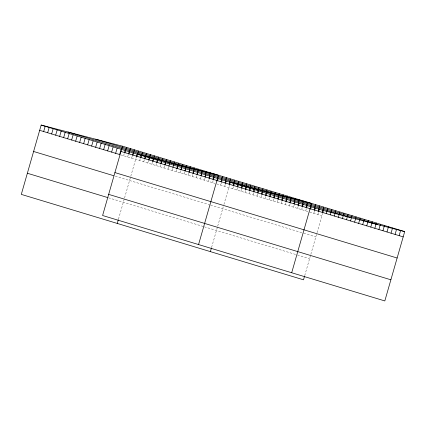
<?xml version="1.0" encoding="UTF-8"?>
<svg xmlns="http://www.w3.org/2000/svg" width="426" height="426" viewBox="0 0 426 426"><rect width="100%" height="100%" fill="white"/><g stroke="black" fill="none" stroke-linecap="round" stroke-linejoin="round"><path stroke-width="0.32" stroke-dasharray="2.13 1.6" d="M123.631 155.74L124.301 153.403M127.63 156.949L128.295 154.611M131.623 158.163L132.294 155.825M118.465 219.204L124.387 198.559M124.562 197.936L130.601 176.886M130.771 176.284L136.293 157.034M139.675 160.597L140.34 158.259M143.722 161.821L144.393 159.484M147.769 163.051L148.44 160.708M151.821 164.276L152.492 161.939M155.868 165.501L156.539 163.163M159.92 166.726L160.591 164.388M163.967 167.95L164.638 165.613M168.014 169.175L168.685 166.838M172.067 170.405L172.738 168.062M176.114 171.63L176.785 169.292M180.166 172.855L180.837 170.517M184.213 174.08L184.884 171.742M188.265 175.304L188.931 172.967M192.312 176.529L192.983 174.191M196.359 177.759L197.03 175.416M200.412 178.984L201.083 176.646M204.459 180.209L205.13 177.871M208.511 181.433L209.182 179.096M212.558 182.658L213.229 180.32M220.657 185.113L221.328 182.775M224.704 186.338L225.375 184M211.6 247.394L217.521 226.749M217.697 226.126L223.213 206.892M223.906 204.475L229.428 185.225M232.804 188.787L233.475 186.45M236.856 190.012L237.522 187.674M240.903 191.242L241.574 188.899M244.95 192.467L245.621 190.129M249.002 193.692L249.673 191.354M253.049 194.916L253.72 192.579M257.102 196.141L257.773 193.803M261.149 197.366L261.82 195.028M265.196 198.596L265.867 196.253M269.248 199.821L269.919 197.483M273.295 201.045L273.966 198.708M277.347 202.27L278.018 199.932M281.394 203.495L282.065 201.157M285.447 204.72L286.112 202.382M289.494 205.95L290.165 203.612M293.541 207.174L294.212 204.837M297.593 208.399L298.264 206.062M301.64 209.624L302.311 207.286M305.692 210.849L306.363 208.511M313.786 213.304L314.457 210.966M317.839 214.528L318.51 212.191M304.728 275.585L310.65 254.94M310.831 254.317L316.864 233.267M317.04 232.665L322.557 213.415M120.771 154.878L214.874 183.361M216.605 183.888L308.584 211.727M309.739 212.079L321.886 215.753M115.281 176.188L209.39 204.677M210.545 205.028L302.519 232.868M303.679 233.219L315.826 236.893M108.465 197.797L203.143 226.456M204.299 226.808L296.272 254.647M297.433 254.998L309.58 258.673"/><path stroke-width="0.64" d="M122.48 146.187L102.602 215.508L384.822 300.937L404.7 231.611L122.48 146.187L41.178 125.063L21.3 194.389L303.52 279.813L304.558 276.192M43.665 131.538L45.177 126.277M47.664 132.747L49.176 127.486M51.663 133.956L53.17 128.695M55.662 135.17L57.169 129.909M59.661 136.379L61.168 131.117M63.66 137.587L65.167 132.326M67.654 138.796L69.166 133.535M71.653 140.01L73.16 134.749M75.652 141.219L77.159 135.958M79.651 142.428L81.158 137.167M83.65 143.642L85.157 138.375M87.644 144.851L89.156 139.59M91.643 146.059L93.156 140.798M95.642 147.268L97.149 142.007M99.641 148.482L101.148 143.216M103.64 149.691L105.147 144.43M107.634 150.9L109.147 145.639M111.633 152.109L113.146 146.848M115.632 153.323L117.139 148.062M121.138 149.27L119.631 154.531L39.671 130.329M124.467 152.817L125.137 150.479M124.972 152.657L126.479 147.396M128.466 154.031L129.137 151.688M128.971 153.866L130.478 148.605M132.465 155.24L133.136 152.902M132.965 155.08L134.478 149.814M117.256 223.432L118.295 219.811M136.464 156.448L137.129 154.111L218.437 175.23L198.559 244.551M136.964 156.289L138.477 151.028M140.511 157.673L141.182 155.336M140.963 157.498L142.47 152.236M144.558 158.898L145.229 156.56M144.962 158.706L146.469 153.445M148.61 160.128L149.281 157.785M148.962 159.92L150.469 154.659M152.657 161.353L153.328 159.015M152.961 161.129L154.468 155.868M156.709 162.578L157.38 160.24M156.954 162.338L158.467 157.077M160.756 163.802L161.427 161.465M160.953 163.547L162.466 158.286M164.803 165.027L165.474 162.689M164.953 164.761L166.459 159.5M168.856 166.252L170.459 160.708M172.903 167.482L174.458 161.917M176.944 168.392L178.457 163.126M176.955 168.707L177.626 166.369M180.944 169.601L182.456 164.34M181.002 169.931L181.673 167.594M184.943 170.81L186.45 165.549M185.054 171.156L185.72 168.818M188.942 172.019L190.449 166.758M189.101 172.381L189.772 170.043M192.941 173.233L194.448 167.972M193.148 173.611L193.819 171.268M196.94 174.442L198.447 169.181M197.201 174.836L197.872 172.498M200.934 175.65L202.446 170.389M201.248 176.06L201.919 173.723M204.933 176.859L206.44 171.598M205.3 177.285L205.971 174.948M208.932 178.073L210.439 172.812M209.347 178.51L210.018 176.172M212.931 179.282L214.438 174.021M213.394 179.735L214.065 177.397M217.446 180.965L218.117 178.622M220.977 181.716L222.484 176.455M221.493 182.19L222.164 179.852M225.024 182.946L226.536 177.679M225.546 183.414L226.217 181.077M229.076 184.17L230.583 178.909M210.385 251.622L211.424 248.001M229.593 184.639L230.264 182.301L311.566 203.42L291.693 272.747M233.123 185.395L234.635 180.134M233.645 185.864L234.311 183.526M237.175 186.62L238.682 181.359M237.692 187.089L238.363 184.751M241.222 187.845L242.729 182.584M241.739 188.319L242.41 185.976M245.269 189.069L246.782 183.808M245.791 189.543L246.462 187.206M249.322 190.3L250.829 185.038M249.838 190.768L250.509 188.43M253.369 191.524L254.881 186.263M253.891 191.993L254.562 189.655M257.421 192.749L258.928 187.488M257.938 193.218L258.609 190.88M261.468 193.974L262.975 188.713M261.985 194.448L262.656 192.105M265.52 195.199L267.027 189.937M266.037 195.672L266.708 193.335M269.567 196.429L271.074 191.162M270.084 196.897L270.755 194.56M273.614 197.653L275.127 192.392M274.136 198.122L274.807 195.784M277.667 198.878L279.174 193.617M278.183 199.347L278.854 197.009M281.714 200.103L283.226 194.842M282.23 200.571L282.901 198.234M285.766 201.328L287.273 196.066M286.283 201.802L286.954 199.459M289.813 202.552L291.32 197.291M290.33 203.026L291.001 200.689M293.86 203.782L295.372 198.516M294.382 204.251L295.053 201.913M297.912 205.007L299.419 199.746M298.429 205.476L299.1 203.138M301.959 206.232L303.472 200.971M302.481 206.701L303.147 204.363M306.012 207.457L307.519 202.196M306.528 207.925L307.199 205.588M310.575 209.155L311.246 206.812M314.111 209.906L315.618 204.645M314.628 210.38L315.299 208.042M318.158 211.136L319.665 205.875M318.675 211.605L319.346 209.267M322.205 212.361L323.717 207.1M322.727 212.83L323.398 210.492L404.7 231.611M326.257 213.586L327.764 208.325M330.304 214.81L331.817 209.549M334.357 216.035L335.864 210.774M338.404 217.26L339.911 211.999M342.451 218.49L343.963 213.229M346.503 219.715L348.01 214.454M350.55 220.94L352.062 215.678M354.602 222.164L356.109 216.903M358.649 223.389L360.156 218.128M362.702 224.619L364.209 219.353M366.749 225.844L368.256 220.583M370.796 227.069L372.308 221.808M374.848 228.293L376.355 223.032M378.895 229.518L380.407 224.257M382.947 230.743L384.454 225.482M386.994 231.973L388.501 226.707M391.041 233.198L392.554 227.937M395.094 234.422L396.601 229.161M399.141 235.647L400.653 230.386M95.653 139.217L377.867 224.64M68.011 132.033L350.225 217.462M41.178 125.063L323.398 210.492M120.973 151.448L403.193 236.872M114.913 172.589L397.128 258.012M33.606 151.47L113.572 175.672M108.667 194.368L390.882 279.797M27.36 173.249L107.325 197.451"/></g></svg>
